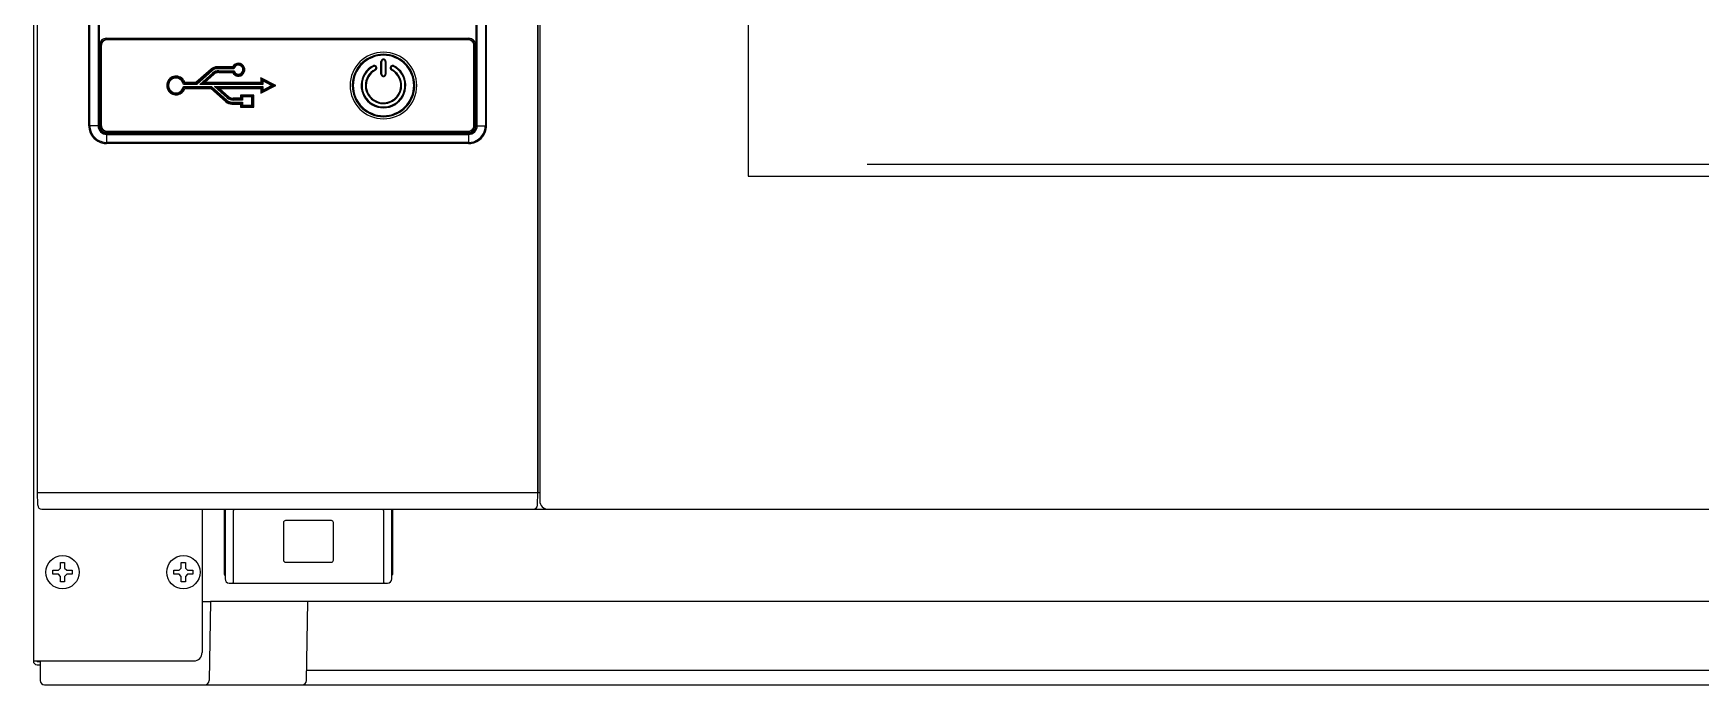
# Model space of a CAD drawing. Header units: millimetres. Extents: x -4975 to 152, y 4191 to 7264.
# Drawn here: x -2086 to -1686, y 5611.4 to 5767.8 of the extents above; entities that cross this region are included whole.
import ezdxf

# ---------------------------------------------------------------- set-up
doc = ezdxf.new("R2010")
doc.units = ezdxf.units.MM
doc.header["$LTSCALE"] = 346.5
doc.layers.get('0').update_dxf_attribs({"linetype": 'CONTINUOUS'})
doc.layers.add('GEOM', color=7, linetype='CONTINUOUS')

msp = doc.modelspace()

# ---------------------------------------------------------------- linework, layer by layer
at = {"color": 7, "linetype": 'Continuous'}
for p, q in [((-2086.04, 6017.8), (-2086.04, 5617.1)), ((-2085.04, 5657.5), (-2085.04, 6013.5)), ((-1965.04, 5657.5), (-1965.04, 5959.5)), ((-1964.54, 5959.5), (-1964.54, 5655.5)), ((-1914.54, 5937.5), (-1914.54, 5733.5)), ((-1965.04, 5770.5), (-1965.04, 5657.5)), ((-1914.54, 5733.5), (-1457.54, 5733.5)), ((-2084.99, 5654.48), (-2085.04, 5657.5)), ((-2085.04, 5657.5), (-2083.04, 5657.5)), ((-2085.04, 5657.5), (-1965.04, 5657.5)), ((-1965.09, 5654.48), (-1965.04, 5657.5)), ((-1965.04, 5657.5), (-1964.54, 5657.5)), ((-2083.99, 5653.5), (-1288.09, 5653.5)), ((-2045.54, 5653.5), (-2045.54, 5619.1)), ((-2040.19, 5637.85), (-2040.19, 5653.5)), ((-2040.19, 5637.85), (-2040.19, 5653.5)), ((-2040.04, 5653.5), (-2040.04, 5636.8)), ((-2038.04, 5636.05), (-2038.04, 5653.2)), ((-2002.04, 5653.2), (-2002.04, 5636.05)), ((-2000.04, 5636.8), (-2000.04, 5653.5)), ((-1999.89, 5653.5), (-1999.89, 5637.85)), ((-1999.89, 5653.5), (-1999.89, 5637.85)), ((-2026.04, 5650.3), (-2026.04, 5641.3)), ((-2014.54, 5650.8), (-2025.54, 5650.8)), ((-2014.04, 5641.3), (-2014.04, 5650.3)), ((-2000.04, 5650.8), (-1999.89, 5650.8)), ((-2079.54, 5639.4), (-2079.54, 5640.7)), ((-2079.54, 5640.7), (-2078.54, 5640.7)), ((-2078.54, 5640.7), (-2078.54, 5639.4)), ((-2050.54, 5639.4), (-2050.54, 5640.7)), ((-2050.54, 5640.7), (-2049.54, 5640.7)), ((-2049.54, 5640.7), (-2049.54, 5639.4)), ((-2025.54, 5640.8), (-2014.54, 5640.8)), ((-2000.04, 5640.8), (-1999.89, 5640.8)), ((-2081.34, 5637.9), (-2081.34, 5638.9)), ((-2081.34, 5638.9), (-2080.04, 5638.9)), ((-2080.04, 5637.9), (-2081.34, 5637.9)), ((-2080.04, 5638.9), (-2079.54, 5639.4)), ((-2079.54, 5637.4), (-2080.04, 5637.9)), ((-2079.54, 5636.1), (-2079.54, 5637.4)), ((-2078.54, 5636.1), (-2079.54, 5636.1)), ((-2078.54, 5639.4), (-2078.04, 5638.9)), ((-2078.04, 5637.9), (-2078.54, 5637.4)), ((-2078.54, 5637.4), (-2078.54, 5636.1)), ((-2078.04, 5638.9), (-2076.74, 5638.9)), ((-2076.74, 5637.9), (-2078.04, 5637.9)), ((-2076.74, 5638.9), (-2076.74, 5637.9)), ((-2052.34, 5637.9), (-2052.34, 5638.9)), ((-2052.34, 5638.9), (-2051.04, 5638.9)), ((-2051.04, 5637.9), (-2052.34, 5637.9)), ((-2051.04, 5638.9), (-2050.54, 5639.4)), ((-2050.54, 5637.4), (-2051.04, 5637.9)), ((-2050.54, 5636.1), (-2050.54, 5637.4)), ((-2049.54, 5636.1), (-2050.54, 5636.1)), ((-2049.54, 5639.4), (-2049.04, 5638.9)), ((-2049.04, 5637.9), (-2049.54, 5637.4)), ((-2049.54, 5637.4), (-2049.54, 5636.1)), ((-2049.04, 5638.9), (-2047.74, 5638.9)), ((-2047.74, 5637.9), (-2049.04, 5637.9)), ((-2047.74, 5638.9), (-2047.74, 5637.9)), ((-2039.04, 5635.8), (-2001.04, 5635.8)), ((-2045.54, 5631.4), (-2043.54, 5631.4)), ((-2043.54, 5631.4), (-2043.87, 5612.38)), ((-1328.54, 5631.4), (-2043.54, 5631.4)), ((-2020.52, 5612.38), (-2020.19, 5631.4)), ((-2086.04, 5617.1), (-2047.54, 5617.1)), ((-2085.14, 5617), (-2084.42, 5617)), ((-2085.14, 5616.2), (-2084.41, 5616.2)), ((-2084.42, 5617.1), (-2084.38, 5612.39)), ((-1351.6, 5614.8), (-2020.48, 5614.8)), ((-2083.38, 5611.4), (-2021.52, 5611.4))]:
    msp.add_line(p, q, dxfattribs=at)
at = {"color": 9, "linetype": 'Continuous'}
for p, q in [((-2072.71, 5745.57), (-2072.71, 5925.42)), ((-2072.49, 5745.58), (-2072.49, 5925.41)), ((-2070.53, 5925.41), (-2070.53, 5745.58)), ((-2070.25, 5925.41), (-2070.25, 5745.58)), ((-1979.83, 5745.58), (-1979.83, 5925.41)), ((-1979.56, 5745.58), (-1979.56, 5925.41)), ((-1977.6, 5925.41), (-1977.6, 5745.58)), ((-1977.37, 5925.42), (-1977.37, 5745.57)), ((-2070.15, 5745.54), (-2070.15, 5764.95)), ((-2070.15, 5764.95), (-2069.9, 5764.95)), ((-2069.9, 5745.54), (-2069.9, 5764.95)), ((-2069.9, 5764.95), (-2069.81, 5764.87)), ((-2069.79, 5764.87), (-2069.81, 5764.87)), ((-2069.81, 5764.75), (-2069.81, 5764.87)), ((-2069.81, 5745.75), (-2069.81, 5764.75)), ((-2069.74, 5764.87), (-2069.79, 5764.87)), ((-2068.5, 5766.6), (-1981.59, 5766.6)), ((-2068.5, 5766.6), (-2068.5, 5766.35)), ((-2068.5, 5766.35), (-2068.41, 5766.26)), ((-2068.5, 5766.35), (-1981.59, 5766.35)), ((-2068.41, 5766.24), (-2068.41, 5766.26)), ((-2068.41, 5766.26), (-2068.24, 5766.26)), ((-2068.41, 5766.23), (-2068.41, 5766.24)), ((-2068.24, 5766.26), (-1981.84, 5766.26)), ((-1981.84, 5766.26), (-1981.67, 5766.26)), ((-1981.59, 5766.35), (-1981.67, 5766.26)), ((-1981.67, 5766.24), (-1981.67, 5766.26)), ((-1981.67, 5766.23), (-1981.67, 5766.24)), ((-1981.59, 5766.6), (-1981.59, 5766.35)), ((-1980.34, 5764.87), (-1980.29, 5764.87)), ((-1980.29, 5764.87), (-1980.27, 5764.87)), ((-1980.19, 5764.95), (-1980.27, 5764.87)), ((-1980.27, 5764.87), (-1980.27, 5764.75)), ((-1980.27, 5764.75), (-1980.27, 5745.75)), ((-1979.94, 5764.95), (-1980.19, 5764.95)), ((-1980.19, 5764.95), (-1980.19, 5745.54)), ((-1979.94, 5764.95), (-1979.94, 5745.54)), ((-2072.71, 5745.57), (-2072.72, 5745.56)), ((-2071.29, 5745.58), (-2072.49, 5745.58)), ((-2070.53, 5745.58), (-2071.29, 5745.58)), ((-2070.25, 5745.58), (-2070.53, 5745.58)), ((-2070.15, 5745.54), (-2069.9, 5745.54)), ((-2069.9, 5745.54), (-2069.81, 5745.63)), ((-2069.81, 5745.63), (-2069.81, 5745.75)), ((-2069.79, 5745.63), (-2069.81, 5745.63)), ((-2069.74, 5745.63), (-2069.79, 5745.63)), ((-2068.5, 5744.14), (-2068.41, 5744.23)), ((-2068.5, 5743.89), (-2068.5, 5744.14)), ((-1981.59, 5744.14), (-2068.5, 5744.14)), ((-2068.41, 5744.27), (-2068.41, 5744.25)), ((-2068.41, 5744.25), (-2068.41, 5744.23)), ((-2068.24, 5744.23), (-2068.41, 5744.23)), ((-1981.84, 5744.23), (-2068.24, 5744.23)), ((-1981.67, 5744.23), (-1981.84, 5744.23)), ((-1981.67, 5744.27), (-1981.67, 5744.25)), ((-1981.67, 5744.25), (-1981.67, 5744.23)), ((-1981.59, 5744.14), (-1981.67, 5744.23)), ((-1981.59, 5743.89), (-1981.59, 5744.14)), ((-1980.34, 5745.63), (-1980.29, 5745.63)), ((-1980.29, 5745.63), (-1980.27, 5745.63)), ((-1980.27, 5745.75), (-1980.27, 5745.63)), ((-1980.19, 5745.54), (-1980.27, 5745.63)), ((-1979.94, 5745.54), (-1980.19, 5745.54)), ((-1979.83, 5745.58), (-1979.59, 5745.58)), ((-1979.56, 5745.58), (-1978.79, 5745.58)), ((-1978.79, 5745.58), (-1977.6, 5745.58)), ((-1977.37, 5745.57), (-1977.36, 5745.56)), ((-1981.59, 5743.89), (-2068.5, 5743.89)), ((-1981.62, 5741.33), (-2068.47, 5741.33)), ((-2068.47, 5741.33), (-2068.47, 5741.32)), ((-2068.46, 5743.79), (-1981.62, 5743.79)), ((-2068.46, 5743.79), (-2068.46, 5743.54)), ((-2068.46, 5743.51), (-2068.46, 5743)), ((-2068.46, 5743.51), (-1981.63, 5743.51)), ((-2068.46, 5743), (-2068.46, 5741.55)), ((-1981.63, 5741.55), (-2068.46, 5741.55)), ((-1981.62, 5743.79), (-1981.63, 5743.51)), ((-1981.63, 5743.51), (-1981.63, 5743)), ((-1981.63, 5743), (-1981.63, 5741.55)), ((-1981.62, 5741.33), (-1981.61, 5741.32))]:
    msp.add_line(p, q, dxfattribs=at)
at = {"color": 2, "linetype": 'Continuous'}
msp.add_line((-1886.04, 5736.4), (-1486.04, 5736.4), dxfattribs=at)
msp.add_line((-2021.52, 5611.4), (-1350.56, 5611.4))
at = {"color": 9, "linetype": 'Continuous'}
for points in [[(-1979.83, 5745.58), (-1979.73, 5745.58), (-1979.64, 5745.58), (-1979.56, 5745.58)], [(-2068.46, 5743.79), (-2068.46, 5743.69), (-2068.46, 5743.6), (-2068.46, 5743.51)]]:
    msp.add_lwpolyline(points, dxfattribs=at)
at = {"color": 7, "linetype": 'Continuous'}
for centre in [(-2079.04, 5638.4), (-2050.04, 5638.4)]:
    msp.add_circle(centre, 4, dxfattribs=at)
at = {"color": 9, "linetype": 'Continuous'}
for centre, radius, start, end in [((-2068.5, 5764.95), 1.65, 89.9858, 180.0142), ((-2068.49, 5764.95), 1.41, 165.3672, 179.9758), ((-2068.41, 5764.85), 1.41, 90.0882, 108.9329), ((-2068.5, 5764.95), 1.41, 90.0108, 103.7349), ((-1981.68, 5764.86), 1.41, 73.6062, 89.9341), ((-1981.58, 5764.95), 1.65, 359.9858, 90.0142), ((-1981.59, 5764.94), 1.41, 75.3672, 89.9758), ((-1981.68, 5764.86), 1.41, 0.0882, 18.9329), ((-1981.59, 5764.95), 1.41, 0.0108, 13.7349), ((-2002.04, 5755.25), 8, 0, 180), ((-2002.04, 5755.25), 7.25, 0, 180), ((-2002.04, 5755.25), 8, 180, 0), ((-2002.04, 5755.25), 7.25, 180, 0), ((-2068.47, 5745.58), 4.24, 180.0409, 182.4762), ((-2068.45, 5745.58), 4.26, 182.4816, 192.0374), ((-2068.46, 5745.58), 4.25, 192.0486, 197.3202), ((-2068.45, 5745.58), 4.26, 197.3361, 208.4073), ((-2068.46, 5745.59), 4.03, 180.0459, 188.9808), ((-2068.45, 5745.59), 4.03, 188.9758, 241.0408), ((-2068.5, 5745.54), 1.65, 179.9858, 270.0142), ((-2068.49, 5745.54), 1.41, 180.0108, 193.7349), ((-2068.4, 5745.63), 1.41, 180.0882, 198.9329), ((-2068.5, 5745.55), 1.41, 255.3672, 269.9758), ((-2068.41, 5745.64), 1.41, 253.6062, 269.9341), ((-1981.68, 5745.64), 1.41, 270.0882, 288.9329), ((-1981.58, 5745.54), 1.65, 269.9858, 0.0142), ((-1981.59, 5745.55), 1.41, 270.0108, 283.7349), ((-1981.63, 5745.59), 4.03, 278.9758, 351.4052), ((-1981.59, 5745.54), 1.41, 345.3672, 359.9758), ((-1981.63, 5745.58), 4.26, 333.0369, 342.8276), ((-1981.63, 5745.59), 4.03, 351.3986, 359.9555), ((-1981.62, 5745.58), 4.25, 342.8415, 348.0475), ((-1981.63, 5745.58), 4.26, 348.0579, 357.663), ((-1981.61, 5745.58), 4.24, 357.6693, 359.9597), ((-2068.46, 5745.58), 4.26, 208.4228, 214.2541), ((-2068.46, 5745.58), 4.25, 214.2566, 221.0508), ((-2068.46, 5745.58), 4.26, 221.0569, 227.9454), ((-2068.46, 5745.58), 4.25, 227.9545, 234.2272), ((-2068.46, 5745.58), 4.26, 234.2295, 243.0203), ((-2068.46, 5745.58), 4.26, 243.0369, 252.8276), ((-2068.46, 5745.58), 4.25, 252.8415, 258.0475), ((-2068.46, 5745.58), 4.26, 258.0579, 267.663), ((-2068.45, 5745.58), 4.03, 261.3986, 269.9555), ((-2068.46, 5745.57), 4.24, 267.6693, 269.9597), ((-1981.63, 5745.58), 4.03, 270.0459, 278.9808), ((-1981.62, 5745.57), 4.24, 270.0409, 272.4762), ((-1981.62, 5745.58), 4.26, 272.4816, 282.0374), ((-1981.62, 5745.58), 4.25, 282.0486, 287.3202), ((-1981.62, 5745.58), 4.26, 287.3361, 298.4073), ((-1981.62, 5745.58), 4.26, 298.4228, 304.2541), ((-1981.62, 5745.58), 4.25, 304.2566, 311.0508), ((-1981.63, 5745.58), 4.26, 311.0569, 317.9454), ((-1981.62, 5745.58), 4.25, 317.9545, 324.2272), ((-1981.62, 5745.58), 4.26, 324.2295, 333.0203)]:
    msp.add_arc(centre, radius, start, end, dxfattribs=at)
at = {"color": 7, "linetype": 'Continuous'}
for centre, radius, start, end in [((-2002.04, 5755.25), 7.5, 0, 168.75), ((-2002.04, 5755.25), 7.5, 0, 168.75), ((-2002.04, 5755.25), 7.5, 168.75, 180), ((-2002.04, 5755.25), 7.5, 168.75, 180), ((-2002.04, 5755.25), 7.5, 180, 348.75), ((-2002.04, 5755.25), 7.5, 348.75, 0), ((-2002.04, 5755.25), 7.5, 348.75, 0), ((-2083.99, 5654.5), 1, 181, 270), ((-2037.44, 5653.2), 0.6, 149.6683, 180), ((-2002.64, 5653.2), 0.6, 0, 30.3317), ((-1966.09, 5654.5), 1, 270, 359), ((-1962.54, 5655.5), 2, 180, 270), ((-2025.54, 5650.3), 0.5, 90, 180), ((-2014.54, 5650.3), 0.5, 0, 90), ((-2025.54, 5641.3), 0.5, 180, 270), ((-2014.54, 5641.3), 0.5, 270, 0), ((-2039.89, 5637.85), 0.3, 180, 239.9959), ((-2039.89, 5637.85), 0.3, 180, 240), ((-2039.04, 5636.8), 1, 180, 270), ((-2038.29, 5636.05), 0.25, 270, 0), ((-2001.79, 5636.05), 0.25, 180, 270), ((-2001.04, 5636.8), 1, 270, 0), ((-2000.19, 5637.85), 0.3, 300.0041, 0), ((-2000.19, 5637.85), 0.3, 300, 360), ((-2085.14, 5617.1), 0.9, 180, 270), ((-2085.14, 5617.1), 0.1, 180, 270), ((-2047.54, 5619.1), 2, 270, 0), ((-2083.38, 5612.4), 1, 180.5, 270), ((-2044.87, 5612.4), 1, 270, 359), ((-2021.52, 5612.4), 1, 270, 359)]:
    msp.add_arc(centre, radius, start, end, dxfattribs=at)
for centre, major_axis, ratio, start_param, end_param in [((-2068.47, 5745.57), (3.01, 3.01), 0.998783, 2.356803, 2.618472), ((-2068.47, 5745.57), (3.01, 3.01), 0.998783, -3.664713, -2.618472), ((-1981.61, 5745.57), (3.01, -3.01), 0.998783, -0.523121, 0.52312), ((-1981.61, 5745.57), (3.01, -3.01), 0.998783, 0.52312, 0.784789), ((-2068.47, 5745.57), (3.01, 3.01), 0.998783, -2.618472, -2.356803), ((-1981.61, 5745.57), (3.01, -3.01), 0.998783, -0.784789, -0.523121), ((-2040.29, 5637.93), (0.25, 0), 0.176327, 0, 1.157294)]:
    msp.add_ellipse(centre, major_axis=major_axis, ratio=ratio, start_param=start_param, end_param=end_param, dxfattribs=at)
at = {"color": 9, "linetype": 'Continuous'}
for points in [[(-2069.85, 5765.31), (-2069.73, 5765.77), (-2069.29, 5766.2), (-2068.83, 5766.31)], [(-2069.81, 5764.87), (-2069.81, 5765.07), (-2069.76, 5765.28), (-2069.67, 5765.46)], [(-2069.67, 5765.46), (-2069.52, 5765.79), (-2069.21, 5766.07), (-2068.86, 5766.19)], [(-1981.28, 5766.21), (-1980.87, 5766.09), (-1980.49, 5765.72), (-1980.35, 5765.32)], [(-1981.23, 5766.31), (-1980.77, 5766.19), (-1980.34, 5765.75), (-1980.23, 5765.29)], [(-2068.85, 5744.19), (-2069.31, 5744.31), (-2069.74, 5744.74), (-2069.86, 5745.21)], [(-2068.8, 5744.29), (-2069.21, 5744.41), (-2069.59, 5744.77), (-2069.73, 5745.17)], [(-1980.23, 5745.19), (-1980.35, 5744.72), (-1980.79, 5744.3), (-1981.25, 5744.18)], [(-1980.41, 5745.03), (-1980.56, 5744.71), (-1980.87, 5744.43), (-1981.22, 5744.31)], [(-1980.27, 5745.63), (-1980.27, 5745.43), (-1980.32, 5745.22), (-1980.41, 5745.03)], [(-2069.06, 5741.6), (-2069.53, 5741.67), (-2069.99, 5741.83), (-2070.41, 5742.06)]]:
    msp.add_open_spline(points, degree=3, dxfattribs=at)
for points, knots in [([(-2072.71, 5745.57), (-2072.71, 5745.58), (-2072.63, 5745.57), (-2072.56, 5745.58), (-2072.49, 5745.58)], [0, 0, 0, 0, 0.081765, 1, 1, 1, 1]), ([(-2070.53, 5745.58), (-2070.53, 5745.05), (-2070.08, 5743.96), (-2068.98, 5743.51), (-2068.46, 5743.51)], [0, 0, 0, 0, 0.500075, 1, 1, 1, 1]), ([(-2070.25, 5745.58), (-2070.26, 5745.12), (-2069.87, 5744.17), (-2068.92, 5743.78), (-2068.46, 5743.79)], [0, 0, 0, 0, 0.500075, 1, 1, 1, 1]), ([(-1981.63, 5743.51), (-1981.1, 5743.51), (-1980, 5743.96), (-1979.56, 5745.05), (-1979.56, 5745.58)], [0, 0, 0, 0, 0.500075, 1, 1, 1, 1]), ([(-1981.62, 5743.79), (-1981.17, 5743.78), (-1980.21, 5744.17), (-1979.83, 5745.12), (-1979.83, 5745.58)], [0, 0, 0, 0, 0.500075, 1, 1, 1, 1]), ([(-1977.37, 5745.57), (-1977.39, 5745.59), (-1977.47, 5745.57), (-1977.54, 5745.58), (-1977.6, 5745.58)], [0, 0, 0, 0, 0.284532, 1, 1, 1, 1]), ([(-2068.47, 5741.33), (-2068.45, 5741.34), (-2068.47, 5741.43), (-2068.46, 5741.5), (-2068.46, 5741.55)], [0, 0, 0, 0, 0.284532, 1, 1, 1, 1]), ([(-1981.62, 5741.33), (-1981.62, 5741.33), (-1981.62, 5741.41), (-1981.62, 5741.48), (-1981.63, 5741.55)], [0, 0, 0, 0, 0.081765, 1, 1, 1, 1])]:
    msp.add_open_spline(points, degree=3, knots=knots, dxfattribs=at)
at = {"layer": 'GEOM', "color": 7, "linetype": 'Continuous'}
for p, q in [((-2069.74, 5764.75), (-2069.74, 5745.75)), ((-1981.84, 5766.25), (-2068.24, 5766.25)), ((-1980.34, 5745.75), (-1980.34, 5764.75)), ((-2002.54, 5760.22), (-2002.54, 5761)), ((-2002.54, 5758), (-2002.54, 5760.22)), ((-2001.54, 5761), (-2001.54, 5760.22)), ((-2001.54, 5760.22), (-2001.54, 5758)), ((-2031.25, 5756.73), (-2031.47, 5757.1)), ((-2031.25, 5756.73), (-2031.02, 5756.35)), ((-2046.93, 5755.71), (-2047.02, 5755.94)), ((-2046.93, 5755.71), (-2046.85, 5755.48)), ((-2045.52, 5755.71), (-2046.12, 5755.48)), ((-2045.52, 5755.71), (-2044.92, 5755.94)), ((-2043.39, 5754.77), (-2043.47, 5754.54)), ((-2043.39, 5754.77), (-2043.3, 5755)), ((-2041.97, 5754.77), (-2042.57, 5755)), ((-2041.97, 5754.77), (-2041.37, 5754.54)), ((-2036.1, 5752.72), (-2036.33, 5752.95)), ((-2036.1, 5751.97), (-2036.33, 5752.2)), ((-2036.1, 5752.72), (-2035.88, 5752.49)), ((-2033.36, 5752.72), (-2033.59, 5752.49)), ((-2033.36, 5752.72), (-2033.13, 5752.95)), ((-2031.25, 5755.71), (-2031.47, 5755.94)), ((-2031.25, 5754.77), (-2031.47, 5754.54)), ((-2031.25, 5753.76), (-2031.47, 5753.38)), ((-2031.25, 5755.71), (-2031.02, 5755.48)), ((-2031.25, 5754.77), (-2031.02, 5755)), ((-2031.25, 5753.76), (-2031.02, 5754.13)), ((-2028.38, 5755.25), (-2028.88, 5755.25)), ((-2028.38, 5755.25), (-2027.88, 5755.25)), ((-2036.1, 5751.03), (-2036.33, 5750.8)), ((-2036.1, 5750.28), (-2036.33, 5750.05)), ((-2036.1, 5751.97), (-2035.88, 5751.74)), ((-2036.1, 5751.03), (-2035.88, 5751.26)), ((-2036.1, 5750.28), (-2035.88, 5750.51)), ((-2033.36, 5750.28), (-2033.59, 5750.51)), ((-2033.36, 5750.28), (-2033.13, 5750.05)), ((-2068.24, 5744.25), (-1981.84, 5744.25))]:
    msp.add_line(p, q, dxfattribs=at)
at = {"layer": 'GEOM', "color": 9, "linetype": 'Continuous'}
for p, q in [((-2002.64, 5758), (-2002.64, 5761)), ((-2002.64, 5761), (-2002.54, 5761)), ((-2002.44, 5761), (-2002.54, 5761)), ((-2002.44, 5758), (-2002.44, 5761)), ((-2001.64, 5761), (-2001.54, 5761)), ((-2001.64, 5761), (-2001.64, 5758)), ((-2001.44, 5761), (-2001.54, 5761)), ((-2001.44, 5761), (-2001.44, 5758)), ((-2043.41, 5759.17), (-2047.02, 5755.94)), ((-2043.25, 5759), (-2046.93, 5755.71)), ((-2043.1, 5758.83), (-2046.85, 5755.48)), ((-2046.12, 5755.48), (-2043.03, 5758.24)), ((-2045.52, 5755.71), (-2042.88, 5758.07)), ((-2044.92, 5755.94), (-2042.73, 5757.9)), ((-2043.41, 5759.17), (-2043.25, 5759)), ((-2043.1, 5758.83), (-2043.25, 5759)), ((-2043.03, 5758.24), (-2042.88, 5758.07)), ((-2042.73, 5757.9), (-2042.88, 5758.07)), ((-2041.91, 5759.75), (-2041.91, 5759.52)), ((-2038.23, 5759.75), (-2041.91, 5759.75)), ((-2041.91, 5759.29), (-2041.91, 5759.52)), ((-2038.08, 5759.52), (-2041.91, 5759.52)), ((-2037.92, 5759.29), (-2041.91, 5759.29)), ((-2041.56, 5758.81), (-2041.56, 5758.58)), ((-2041.56, 5758.81), (-2037.92, 5758.81)), ((-2041.56, 5758.35), (-2041.56, 5758.58)), ((-2041.56, 5758.58), (-2038.08, 5758.58)), ((-2041.56, 5758.35), (-2038.23, 5758.35)), ((-2027.88, 5755.25), (-2031.47, 5757.1)), ((-2031.47, 5757.1), (-2031.47, 5755.94)), ((-2031.25, 5756.73), (-2031.25, 5755.71)), ((-2028.38, 5755.25), (-2031.25, 5756.73)), ((-2031.02, 5756.35), (-2031.02, 5755.48)), ((-2028.88, 5755.25), (-2031.02, 5756.35)), ((-2004.51, 5759.99), (-2004.47, 5759.9)), ((-2004.42, 5759.82), (-2004.47, 5759.9)), ((-2004.05, 5759.11), (-2004, 5759.02)), ((-2003.96, 5758.93), (-2004, 5759.02)), ((-2002.64, 5758), (-2002.54, 5758)), ((-2002.44, 5758), (-2002.54, 5758)), ((-2001.64, 5758), (-2001.54, 5758)), ((-2001.44, 5758), (-2001.54, 5758)), ((-2000.12, 5758.93), (-2000.08, 5759.02)), ((-2000.03, 5759.11), (-2000.08, 5759.02)), ((-1999.66, 5759.82), (-1999.62, 5759.9)), ((-1999.57, 5759.99), (-1999.62, 5759.9)), ((-2046.85, 5755.48), (-2050.05, 5755.48)), ((-2050.05, 5755), (-2043.3, 5755)), ((-2046.93, 5755.71), (-2049.86, 5755.71)), ((-2049.86, 5754.77), (-2043.39, 5754.77)), ((-2049.69, 5754.54), (-2043.47, 5754.54)), ((-2047.02, 5755.94), (-2049.68, 5755.94)), ((-2031.02, 5755.48), (-2046.12, 5755.48)), ((-2031.25, 5755.71), (-2045.52, 5755.71)), ((-2031.47, 5755.94), (-2044.92, 5755.94)), ((-2043.47, 5754.54), (-2039.91, 5751.37)), ((-2043.39, 5754.77), (-2039.76, 5751.54)), ((-2043.3, 5755), (-2039.61, 5751.71)), ((-2042.57, 5755), (-2031.02, 5755)), ((-2039.54, 5752.3), (-2042.57, 5755)), ((-2039.39, 5752.47), (-2041.97, 5754.77)), ((-2041.97, 5754.77), (-2031.25, 5754.77)), ((-2039.24, 5752.64), (-2041.37, 5754.54)), ((-2041.37, 5754.54), (-2031.47, 5754.54)), ((-2039.54, 5752.3), (-2039.39, 5752.47)), ((-2039.24, 5752.64), (-2039.39, 5752.47)), ((-2036.33, 5752.2), (-2038.07, 5752.2)), ((-2038.07, 5752.2), (-2038.07, 5751.97)), ((-2033.13, 5752.95), (-2036.33, 5752.95)), ((-2036.33, 5752.95), (-2036.33, 5752.2)), ((-2033.36, 5752.72), (-2036.1, 5752.72)), ((-2036.1, 5752.72), (-2036.1, 5751.97)), ((-2035.88, 5752.49), (-2035.88, 5751.74)), ((-2033.59, 5752.49), (-2035.88, 5752.49)), ((-2033.59, 5750.51), (-2033.59, 5752.49)), ((-2033.36, 5750.28), (-2033.36, 5752.72)), ((-2033.13, 5750.05), (-2033.13, 5752.95)), ((-2031.47, 5753.38), (-2027.88, 5755.25)), ((-2031.47, 5754.54), (-2031.47, 5753.38)), ((-2031.25, 5753.76), (-2028.38, 5755.25)), ((-2031.25, 5754.77), (-2031.25, 5753.76)), ((-2031.02, 5754.13), (-2028.88, 5755.25)), ((-2031.02, 5755), (-2031.02, 5754.13)), ((-2039.91, 5751.37), (-2039.76, 5751.54)), ((-2039.61, 5751.71), (-2039.76, 5751.54)), ((-2038.41, 5751.26), (-2038.41, 5751.03)), ((-2038.41, 5751.26), (-2035.88, 5751.26)), ((-2038.41, 5751.03), (-2036.1, 5751.03)), ((-2038.41, 5750.8), (-2038.41, 5751.03)), ((-2038.41, 5750.8), (-2036.33, 5750.8)), ((-2038.07, 5751.74), (-2038.07, 5751.97)), ((-2036.1, 5751.97), (-2038.07, 5751.97)), ((-2035.88, 5751.74), (-2038.07, 5751.74)), ((-2036.33, 5750.8), (-2036.33, 5750.05)), ((-2036.33, 5750.05), (-2033.13, 5750.05)), ((-2036.1, 5751.03), (-2036.1, 5750.28)), ((-2036.1, 5750.28), (-2033.36, 5750.28)), ((-2035.88, 5751.26), (-2035.88, 5750.51)), ((-2035.88, 5750.51), (-2033.59, 5750.51))]:
    msp.add_line(p, q, dxfattribs=at)
at = {"layer": 'GEOM', "color": 7, "linetype": 'Continuous'}
for points in [[(-2031.25, 5756.73), (-2031.27, 5756.77), (-2031.3, 5756.82), (-2031.34, 5756.88), (-2031.38, 5756.95), (-2031.43, 5757.02), (-2031.47, 5757.1)], [(-2031.25, 5756.73), (-2031.21, 5756.68), (-2031.18, 5756.61), (-2031.13, 5756.53), (-2031.07, 5756.44), (-2031.02, 5756.35)], [(-2046.93, 5755.71), (-2046.95, 5755.77), (-2046.98, 5755.85), (-2047.02, 5755.94)], [(-2046.93, 5755.71), (-2046.91, 5755.66), (-2046.88, 5755.58), (-2046.85, 5755.48)], [(-2045.52, 5755.71), (-2045.57, 5755.69), (-2045.63, 5755.67), (-2045.69, 5755.65), (-2045.77, 5755.62), (-2045.85, 5755.59), (-2045.94, 5755.55), (-2046.03, 5755.52), (-2046.12, 5755.48)], [(-2045.52, 5755.71), (-2045.47, 5755.73), (-2045.41, 5755.75), (-2045.35, 5755.78), (-2045.28, 5755.81), (-2045.2, 5755.83), (-2045.11, 5755.87), (-2045.02, 5755.9), (-2044.92, 5755.94)], [(-2043.39, 5754.77), (-2043.41, 5754.72), (-2043.44, 5754.64), (-2043.47, 5754.54)], [(-2043.39, 5754.77), (-2043.37, 5754.82), (-2043.33, 5754.9), (-2043.3, 5755)], [(-2041.97, 5754.77), (-2042.02, 5754.79), (-2042.08, 5754.81), (-2042.14, 5754.84), (-2042.22, 5754.87), (-2042.3, 5754.9), (-2042.39, 5754.93), (-2042.49, 5754.97), (-2042.57, 5755)], [(-2041.97, 5754.77), (-2041.92, 5754.75), (-2041.86, 5754.73), (-2041.8, 5754.71), (-2041.73, 5754.68), (-2041.65, 5754.65), (-2041.56, 5754.62), (-2041.47, 5754.58), (-2041.37, 5754.54)], [(-2036.1, 5752.72), (-2036.14, 5752.76), (-2036.2, 5752.81), (-2036.26, 5752.87), (-2036.33, 5752.95)], [(-2036.1, 5751.97), (-2036.14, 5752.01), (-2036.2, 5752.06), (-2036.26, 5752.12), (-2036.33, 5752.2)], [(-2036.1, 5752.72), (-2036.05, 5752.66), (-2035.97, 5752.59), (-2035.88, 5752.49)], [(-2033.36, 5752.72), (-2033.42, 5752.66), (-2033.5, 5752.59), (-2033.59, 5752.49)], [(-2033.36, 5752.72), (-2033.33, 5752.76), (-2033.27, 5752.81), (-2033.21, 5752.87), (-2033.13, 5752.95)], [(-2031.25, 5755.71), (-2031.28, 5755.75), (-2031.34, 5755.8), (-2031.4, 5755.87), (-2031.47, 5755.94)], [(-2031.25, 5754.77), (-2031.28, 5754.73), (-2031.34, 5754.68), (-2031.4, 5754.62), (-2031.47, 5754.54)], [(-2031.25, 5753.76), (-2031.27, 5753.72), (-2031.3, 5753.66), (-2031.34, 5753.6), (-2031.38, 5753.54), (-2031.43, 5753.46), (-2031.47, 5753.38)], [(-2031.25, 5755.71), (-2031.19, 5755.66), (-2031.11, 5755.58), (-2031.02, 5755.48)], [(-2031.25, 5754.77), (-2031.19, 5754.82), (-2031.11, 5754.9), (-2031.02, 5755)], [(-2031.25, 5753.76), (-2031.21, 5753.81), (-2031.18, 5753.87), (-2031.13, 5753.95), (-2031.07, 5754.04), (-2031.02, 5754.13)], [(-2028.38, 5755.25), (-2028.43, 5755.25), (-2028.5, 5755.25), (-2028.58, 5755.25), (-2028.67, 5755.25), (-2028.77, 5755.25), (-2028.88, 5755.25)], [(-2028.38, 5755.25), (-2028.33, 5755.25), (-2028.27, 5755.25), (-2028.21, 5755.25), (-2028.14, 5755.25), (-2028.06, 5755.25), (-2027.97, 5755.25), (-2027.88, 5755.25)], [(-2036.1, 5751.03), (-2036.14, 5750.99), (-2036.2, 5750.94), (-2036.26, 5750.87), (-2036.33, 5750.8)], [(-2036.1, 5750.28), (-2036.14, 5750.24), (-2036.2, 5750.19), (-2036.26, 5750.12), (-2036.33, 5750.05)], [(-2036.1, 5751.97), (-2036.05, 5751.91), (-2035.97, 5751.84), (-2035.88, 5751.74)], [(-2036.1, 5751.03), (-2036.05, 5751.08), (-2035.97, 5751.16), (-2035.88, 5751.26)], [(-2036.1, 5750.28), (-2036.05, 5750.33), (-2035.97, 5750.41), (-2035.88, 5750.51)], [(-2033.36, 5750.28), (-2033.42, 5750.33), (-2033.5, 5750.41), (-2033.59, 5750.51)], [(-2033.36, 5750.28), (-2033.33, 5750.24), (-2033.27, 5750.19), (-2033.21, 5750.12), (-2033.13, 5750.05)]]:
    msp.add_lwpolyline(points, dxfattribs=at)
for centre, radius, start, end in [((-2068.24, 5764.75), 1.5, 165, 180), ((-2068.24, 5764.75), 1.5, 150, 165), ((-2068.24, 5764.75), 1.5, 135, 150), ((-2068.24, 5764.75), 1.5, 120, 135), ((-2068.24, 5764.75), 1.5, 105, 120), ((-2068.24, 5764.75), 1.5, 90, 105), ((-1981.84, 5764.75), 1.5, 75, 90), ((-1981.84, 5764.75), 1.5, 60, 75), ((-1981.84, 5764.75), 1.5, 45, 60), ((-1981.84, 5764.75), 1.5, 30, 45), ((-1981.84, 5764.75), 1.5, 15, 30), ((-1981.84, 5764.75), 1.5, 0, 15), ((-2002.04, 5761), 0.5, 157.5001, 177.75), ((-2002.04, 5761), 0.5, 177.75, 180), ((-2002.04, 5761), 0.5, 149.6784, 157.5001), ((-2002.04, 5761), 0.5, 135.0002, 149.6784), ((-2002.04, 5761), 0.5, 125.5743, 135.0002), ((-2002.04, 5761), 0.5, 112.5003, 125.5743), ((-2002.04, 5761), 0.5, 101.6638, 112.5003), ((-2002.04, 5761), 0.5, 90.0004, 101.6638), ((-2002.04, 5761), 0.5, 81.6266, 90.0004), ((-2002.04, 5761), 0.5, 67.5006, 81.6266), ((-2002.04, 5761), 0.5, 52.4048, 67.5006), ((-2002.04, 5761), 0.5, 45.0004, 52.4048), ((-2002.04, 5761), 0.5, 22.5, 45.0004), ((-2002.04, 5761), 0.5, 2.2499, 22.5), ((-2002.04, 5761), 0.5, 0, 2.2499), ((-2002.04, 5755.25), 5.25, 129.7, 227.3), ((-2002.04, 5755.25), 4.25, 130.2083, 292.0979), ((-2002.04, 5755.25), 5.25, 117.5, 129.7), ((-2002.04, 5755.25), 4.25, 117.5, 130.2083), ((-2002.04, 5755.25), 4.25, 117.5, 130.2083), ((-2004.23, 5759.46), 0.5, 115.25, 117.5), ((-2004.23, 5759.46), 0.5, 95.0001, 115.25), ((-2004.23, 5759.46), 0.5, 87.1797, 95.0001), ((-2004.23, 5759.46), 0.5, 72.5002, 87.1797), ((-2004.23, 5759.46), 0.5, 63.0722, 72.5002), ((-2004.23, 5759.46), 0.5, 51.7797, 63.0722), ((-2004.23, 5759.46), 0.5, 297.5, 299.7499), ((-2004.23, 5759.46), 0.5, 299.7499, 320), ((-2004.23, 5759.46), 0.5, 50.0003, 51.7797), ((-2004.23, 5759.46), 0.5, 39.1712, 50.0003), ((-2004.23, 5759.46), 0.5, 27.5004, 39.1712), ((-2004.23, 5759.46), 0.5, 320, 342.5004), ((-2004.23, 5759.46), 0.5, 19.1159, 27.5004), ((-2004.23, 5759.46), 0.5, 5.0006, 19.1159), ((-2004.23, 5759.46), 0.5, 342.5004, 349.9348), ((-2004.23, 5759.46), 0.5, 349.9348, 5.0006), ((-2002.04, 5755.25), 5.25, 263.9, 50.3), ((-2002.04, 5758), 0.5, 180, 182.2499), ((-2002.04, 5758), 0.5, 182.2499, 202.5), ((-2002.04, 5758), 0.5, 202.5, 217.7321), ((-2002.04, 5758), 0.5, 217.7321, 225.0004), ((-2002.04, 5758), 0.5, 225.0004, 232.4048), ((-2002.04, 5758), 0.5, 232.4048, 247.5006), ((-2002.04, 5758), 0.5, 247.5006, 261.6266), ((-2002.04, 5758), 0.5, 261.6266, 270.0004), ((-2002.04, 5758), 0.5, 270.0004, 281.6638), ((-2002.04, 5758), 0.5, 281.6638, 292.5003), ((-2002.04, 5758), 0.5, 292.5003, 305.5743), ((-2002.04, 5758), 0.5, 305.5743, 315.0002), ((-2002.04, 5758), 0.5, 315.0002, 322.268), ((-2002.04, 5758), 0.5, 322.268, 329.6784), ((-2002.04, 5758), 0.5, 329.6784, 337.5001), ((-2002.04, 5758), 0.5, 337.5001, 357.75), ((-2002.04, 5758), 0.5, 357.75, 0), ((-1999.85, 5759.46), 0.5, 164.1712, 175.0003), ((-1999.85, 5759.46), 0.5, 175.0003, 188.0722), ((-1999.85, 5759.46), 0.5, 188.0722, 197.5002), ((-1999.85, 5759.46), 0.5, 152.5004, 164.1712), ((-1999.85, 5759.46), 0.5, 197.5002, 212.1797), ((-1999.85, 5759.46), 0.5, 144.1159, 152.5004), ((-1999.85, 5759.46), 0.5, 212.1797, 220.0001), ((-1999.85, 5759.46), 0.5, 130.0006, 144.1159), ((-1999.85, 5759.46), 0.5, 220.0001, 240.25), ((-1999.85, 5759.46), 0.5, 128.2202, 130.0006), ((-1999.85, 5759.46), 0.5, 114.9348, 128.2202), ((-1999.85, 5759.46), 0.5, 240.25, 242.5), ((-2002.04, 5755.25), 4.25, 49.7916, 62.5), ((-2002.04, 5755.25), 4.25, 49.7916, 62.5), ((-1999.85, 5759.46), 0.5, 107.5004, 114.9348), ((-1999.85, 5759.46), 0.5, 85, 107.5004), ((-1999.85, 5759.46), 0.5, 64.7499, 85), ((-1999.85, 5759.46), 0.5, 62.5, 64.7499), ((-2002.04, 5755.25), 5.25, 50.3, 62.5), ((-2002.04, 5755.25), 4.25, 45.5045, 49.7916), ((-2002.04, 5755.25), 4.25, 45.5045, 49.7916), ((-2002.04, 5755.25), 4.25, 37.0833, 45.5045), ((-2002.04, 5755.25), 4.25, 37.0833, 45.5045), ((-2002.04, 5755.25), 4.25, 24.375, 37.0833), ((-2002.04, 5755.25), 4.25, 24.375, 37.0833), ((-2002.04, 5755.25), 4.25, 358.5224, 24.375), ((-2002.04, 5755.25), 4.25, 358.9583, 24.375), ((-2054.62, 5759.48), 6.07, 318.8582, 321.6704), ((-2054.65, 5751.01), 6.09, 38.1667, 40.9618), ((-2055.31, 5760.02), 6.95, 321.6679, 324.0385), ((-2055.34, 5750.46), 6.97, 35.812, 38.1692), ((-2002.04, 5755.25), 4.25, 308.125, 320.8333), ((-2002.04, 5755.25), 4.25, 308.125, 320.0401), ((-2002.04, 5755.25), 4.25, 320.0401, 320.8333), ((-2002.04, 5755.25), 4.25, 320.8333, 333.5416), ((-2002.04, 5755.25), 4.25, 320.8333, 333.5416), ((-2002.04, 5755.25), 4.25, 333.5416, 346.25), ((-2002.04, 5755.25), 4.25, 333.5416, 346.25), ((-2002.04, 5755.25), 4.25, 346.25, 358.9583), ((-2002.04, 5755.25), 4.25, 346.25, 358.5224), ((-2002.04, 5755.25), 5.25, 227.3, 239.3626), ((-2002.04, 5755.25), 5.25, 239.3626, 239.5), ((-2002.04, 5755.25), 5.25, 239.5, 263.9), ((-2002.04, 5755.25), 4.25, 292.0979, 303.1479), ((-2002.04, 5755.25), 4.25, 295.4167, 303.1479), ((-2002.04, 5755.25), 4.25, 303.1479, 308.125), ((-2002.04, 5755.25), 4.25, 303.1479, 308.125), ((-2068.24, 5745.75), 1.5, 180, 195), ((-2068.24, 5745.75), 1.5, 195, 210), ((-2068.24, 5745.75), 1.5, 210, 225), ((-2068.24, 5745.75), 1.5, 225, 240), ((-2068.24, 5745.75), 1.5, 240, 255), ((-2068.24, 5745.75), 1.5, 255, 270), ((-1981.84, 5745.75), 1.5, 270, 285), ((-1981.84, 5745.75), 1.5, 285, 300), ((-1981.84, 5745.75), 1.5, 300, 315), ((-1981.84, 5745.75), 1.5, 315, 330), ((-1981.84, 5745.75), 1.5, 330, 345), ((-1981.84, 5745.75), 1.5, 345, 0)]:
    msp.add_arc(centre, radius, start, end, dxfattribs=at)
at = {"layer": 'GEOM', "color": 9, "linetype": 'Continuous'}
for centre, radius, start, end in [((-2036.85, 5759.05), 1.55, 319.7222, 153.1528), ((-2036.85, 5759.05), 1.32, 324.641, 159.1155), ((-2036.85, 5759.05), 1.09, 26.3462, 167.2071), ((-2004.23, 5759.46), 0.6, 115.8143, 117.5), ((-2004.23, 5759.46), 0.6, 97.7931, 115.8143), ((-2004.23, 5759.46), 0.6, 317.384, 97.7931), ((-2002.04, 5761), 0.6, 160.2932, 178.3143), ((-2002.04, 5761), 0.6, 178.3143, 180), ((-2002.04, 5761), 0.6, 19.8842, 160.2932), ((-2002.04, 5761), 0.4, 157.837, 180), ((-2002.04, 5761), 0.4, 22.1605, 157.837), ((-2002.04, 5761), 0.4, 0, 22.1605), ((-2002.04, 5761), 0.6, 1.7071, 19.8842), ((-2002.04, 5761), 0.6, 0, 1.7071), ((-1999.85, 5759.46), 0.6, 82.384, 222.7931), ((-1999.85, 5759.46), 0.6, 62.5, 82.384), ((-2051.82, 5755.25), 2.25, 156.7507, 341.7239), ((-2051.82, 5755.25), 2.25, 17.9765, 156.7507), ((-2051.82, 5755.25), 2.02, 156.0477, 346.363), ((-2051.82, 5755.25), 2.02, 13.3111, 156.0477), ((-2051.82, 5755.25), 1.79, 7.5736, 195.4537), ((-2041.91, 5757.5), 2.25, 90, 131.8103), ((-2041.91, 5757.5), 2.02, 90, 131.8103), ((-2041.91, 5757.5), 1.79, 90, 131.8103), ((-2041.56, 5756.6), 2.21, 90, 131.8103), ((-2041.56, 5756.6), 1.98, 90, 131.8103), ((-2041.56, 5756.6), 1.75, 90, 131.8103), ((-2036.85, 5759.05), 1.55, 206.8472, 319.7222), ((-2036.85, 5759.05), 1.32, 200.8845, 324.641), ((-2036.85, 5759.05), 1.09, 192.7929, 26.3462), ((-2002.04, 5755.25), 5.35, 117.5, 239.4779), ((-2002.04, 5755.25), 5.15, 117.5, 239.4783), ((-2002.04, 5755.25), 4.35, 117.5, 307.981), ((-2002.04, 5755.25), 4.15, 117.5, 303.1784), ((-2002.04, 5755.25), 5.35, 239.6126, 62.5), ((-2002.04, 5755.25), 5.15, 239.4783, 62.5), ((-2004.23, 5759.46), 0.4, 95.337, 117.5), ((-2004.23, 5759.46), 0.4, 319.6605, 95.337), ((-2004.23, 5759.46), 0.4, 297.5, 319.6605), ((-2004.23, 5759.46), 0.6, 297.5, 317.384), ((-2002.04, 5758), 0.6, 180, 181.7071), ((-2002.04, 5758), 0.6, 181.7071, 199.8842), ((-2002.04, 5758), 0.6, 199.8842, 340.2932), ((-2002.04, 5758), 0.4, 180, 202.1605), ((-2002.04, 5758), 0.4, 202.1605, 337.837), ((-2002.04, 5758), 0.4, 337.837, 0), ((-2002.04, 5758), 0.6, 340.2932, 358.3143), ((-2002.04, 5758), 0.6, 358.3143, 0), ((-1999.85, 5759.46), 0.6, 222.7931, 240.8143), ((-1999.85, 5759.46), 0.4, 84.6605, 220.337), ((-1999.85, 5759.46), 0.4, 220.337, 242.5), ((-1999.85, 5759.46), 0.6, 240.8143, 242.5), ((-2002.04, 5755.25), 4.15, 308.0734, 62.5), ((-2002.04, 5755.25), 4.35, 308.1559, 62.5), ((-1999.85, 5759.46), 0.4, 62.5, 84.6605), ((-2051.82, 5755.25), 1.79, 195.4537, 352.0655), ((-2038.07, 5753.95), 2.21, 228.2874, 270), ((-2038.07, 5753.95), 1.98, 228.2874, 270), ((-2038.07, 5753.95), 1.75, 228.2874, 270), ((-2038.41, 5753.05), 2.25, 228.2874, 270), ((-2038.41, 5753.05), 2.02, 228.2874, 270), ((-2038.41, 5753.05), 1.79, 228.2874, 270), ((-2002.04, 5755.25), 5.35, 239.4779, 239.6126), ((-2002.04, 5755.25), 4.15, 303.1784, 308.0734), ((-2002.04, 5755.25), 4.35, 307.981, 308.1559)]:
    msp.add_arc(centre, radius, start, end, dxfattribs=at)
at = {"layer": 'GEOM', "color": 7, "linetype": 'Continuous'}
for points, knots in [([(-2038.08, 5759.52), (-2038.09, 5759.53), (-2038.15, 5759.61), (-2038.19, 5759.68), (-2038.23, 5759.75)], [0, 0, 0, 0, 0.18138, 1, 1, 1, 1]), ([(-2038.08, 5758.58), (-2038.09, 5758.56), (-2038.15, 5758.49), (-2038.19, 5758.41), (-2038.23, 5758.35)], [0, 0, 0, 0, 0.18138, 1, 1, 1, 1]), ([(-2038.08, 5759.52), (-2038.07, 5759.5), (-2038.02, 5759.43), (-2037.96, 5759.35), (-2037.92, 5759.29)], [0, 0, 0, 0, 0.181844, 1, 1, 1, 1]), ([(-2038.08, 5758.58), (-2038.07, 5758.59), (-2038.02, 5758.67), (-2037.96, 5758.74), (-2037.92, 5758.81)], [0, 0, 0, 0, 0.181844, 1, 1, 1, 1])]:
    msp.add_open_spline(points, degree=3, knots=knots, dxfattribs=at)

doc.saveas('drawing.dxf')
